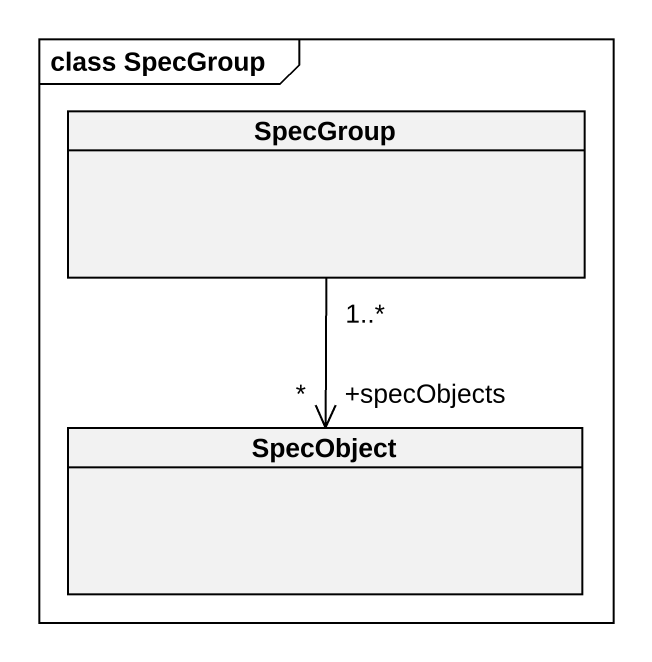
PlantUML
@startuml
mainframe class SpecGroup
hide circle
hide empty members
class SpecGroup
class SpecObject
SpecGroup "1..*" --> "+specObjects\n*" SpecObject
@enduml
